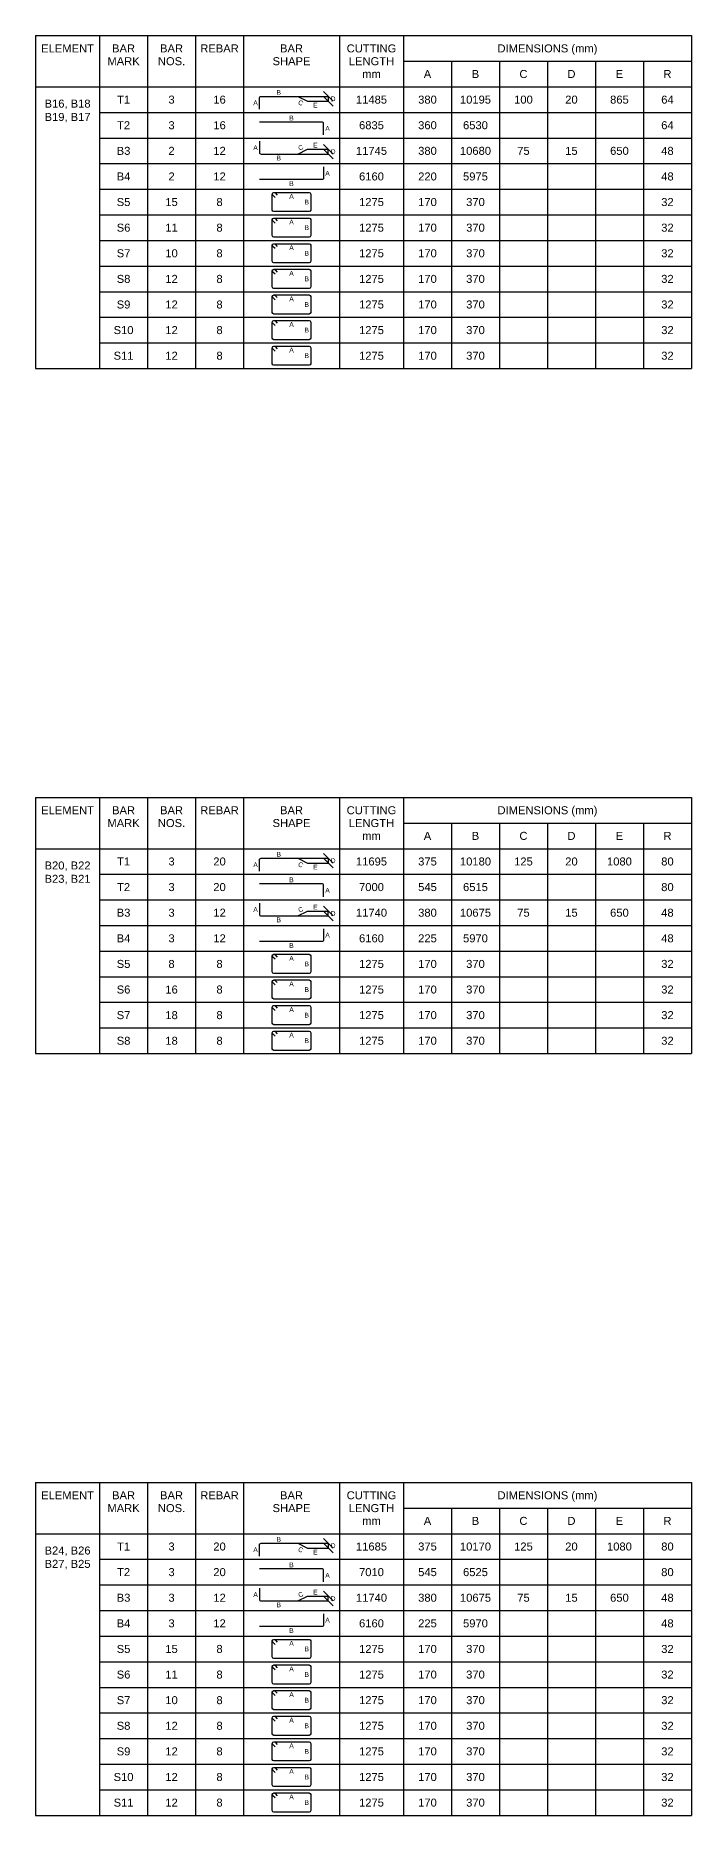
# Model space of a CAD drawing. Header units: inches. Extents: x -816171 to 9366335, y -450961 to 689132.
# Drawn here: x 4667072 to 4687572, y 198236 to 253836 of the extents above; entities that cross this region are included whole.
import ezdxf
from ezdxf.enums import TextEntityAlignment as Align

# ---------------------------------------------------------------- set-up
doc = ezdxf.new("R2010")
doc.units = ezdxf.units.IN
doc.header["$MEASUREMENT"] = 0
for name, color, linetype in [('Dimension', 31, 'Continuous'), ('Reinforcement', 130, 'Continuous'), ('Schedule Header', 4, 'Continuous'), ('Schedule Line', 60, 'Continuous'), ('Text', 31, 'Continuous')]:
    doc.layers.add(name, color=color, linetype=linetype)
doc.styles.add('SC-SansSerif', font='SansSerif')
doc.styles.get("Standard").update_dxf_attribs({"font": 'txt.shx'})
doc.dimstyles.new('SCBBSDim', dxfattribs={"dimtxt": 225, "dimasz": 0.18, "dimexe": 0, "dimexo": 0, "dimgap": 0, "dimtad": 1, "dimtoh": 1, "dimdec": 0, "dimzin": 0, "dimdsep": 46, "dimtxsty": 'Standard', "dimtsz": 150, "dimcen": 0.09, "dimclrd": 8, "dimclre": 8, "dimclrt": 3, "dimadec": 0, "dimazin": 0, "dimtfac": 1, "dimtdec": 0, "dimtix": 1, "dimtofl": 0, "dimtmove": 0, "dimatfit": 3, "dimfxl": 1, "dimtolj": 1, "dimtzin": 0, "dimarcsym": 0})

# ---------------------------------------------------------------- blocks, each defined once
blk = doc.blocks.new('*D2070')
at = {"layer": 'DEFPOINTS', "color": 0, "transparency": 16777216}
for p in [(4675272, 251936), (4675572, 251786), (4676222, 251786)]:
    blk.add_point(p, dxfattribs=at)
at = {"layer": 'Dimension', "color": 8, "lineweight": -2, "transparency": 16777216}
for p, q in [((4675272, 251936), (4676222, 251936)), ((4676372, 251786), (4676072, 252086)), ((4676372, 251636), (4676072, 251936)), ((4676222, 251936), (4676222, 251786)), ((4675572, 251786), (4676222, 251786))]:
    blk.add_line(p, q, dxfattribs=at)
blk = doc.blocks.new('*D2071')
at = {"layer": 'DEFPOINTS', "color": 0, "transparency": 16777216}
for p in [(4675572, 250286), (4676222, 250286), (4675272, 250136)]:
    blk.add_point(p, dxfattribs=at)
at = {"layer": 'Dimension', "color": 8, "lineweight": -2, "transparency": 16777216}
for p, q in [((4675572, 250286), (4676222, 250286)), ((4676372, 250136), (4676072, 250436)), ((4676372, 249986), (4676072, 250286)), ((4676222, 250136), (4676222, 250286)), ((4675272, 250136), (4676222, 250136))]:
    blk.add_line(p, q, dxfattribs=at)
blk = doc.blocks.new('*D2085')
at = {"layer": 'DEFPOINTS', "color": 0, "transparency": 16777216}
for p in [(4675272, 228136), (4675572, 227986), (4676222, 227986)]:
    blk.add_point(p, dxfattribs=at)
at = {"layer": 'Dimension', "color": 8, "lineweight": -2, "transparency": 16777216}
for p, q in [((4675272, 228136), (4676222, 228136)), ((4675572, 227986), (4676222, 227986)), ((4676372, 227986), (4676072, 228286)), ((4676372, 227836), (4676072, 228136)), ((4676222, 228136), (4676222, 227986))]:
    blk.add_line(p, q, dxfattribs=at)
blk = doc.blocks.new('*D2086')
at = {"layer": 'DEFPOINTS', "color": 0, "transparency": 16777216}
for p in [(4675272, 226336), (4675572, 226486), (4676222, 226486)]:
    blk.add_point(p, dxfattribs=at)
at = {"layer": 'Dimension', "color": 8, "lineweight": -2, "transparency": 16777216}
for p, q in [((4675272, 226336), (4676222, 226336)), ((4675572, 226486), (4676222, 226486)), ((4676372, 226336), (4676072, 226636)), ((4676372, 226186), (4676072, 226486)), ((4676222, 226336), (4676222, 226486))]:
    blk.add_line(p, q, dxfattribs=at)
blk = doc.blocks.new('*D2106')
at = {"layer": 'DEFPOINTS', "color": 0, "transparency": 16777216}
for p in [(4675272, 206736), (4675572, 206586), (4676222, 206586)]:
    blk.add_point(p, dxfattribs=at)
at = {"layer": 'Dimension', "color": 8, "lineweight": -2, "transparency": 16777216}
for p, q in [((4676372, 206586), (4676072, 206886)), ((4675272, 206736), (4676222, 206736)), ((4675572, 206586), (4676222, 206586)), ((4676372, 206436), (4676072, 206736)), ((4676222, 206736), (4676222, 206586))]:
    blk.add_line(p, q, dxfattribs=at)
blk = doc.blocks.new('*D2107')
at = {"layer": 'DEFPOINTS', "color": 0, "transparency": 16777216}
for p in [(4675272, 204936), (4675572, 205086), (4676222, 205086)]:
    blk.add_point(p, dxfattribs=at)
at = {"layer": 'Dimension', "color": 8, "lineweight": -2, "transparency": 16777216}
for p, q in [((4676372, 204936), (4676072, 205236)), ((4675272, 204936), (4676222, 204936)), ((4675572, 205086), (4676222, 205086)), ((4676372, 204786), (4676072, 205086)), ((4676222, 204936), (4676222, 205086))]:
    blk.add_line(p, q, dxfattribs=at)

msp = doc.modelspace()

# ---------------------------------------------------------------- linework, layer by layer
at = {"layer": 'Reinforcement'}
for points in [[(4674072.35524, 251535.78156), (4674072.35524, 251885.78156, -0.5), (4674122.35524, 251935.78156), (4675272.35524, 251935.78156), (4675572.35524, 251785.78156), (4676072.35524, 251785.78156)], [(4676072.35524, 250735.78156), (4676072.35524, 251085.78156, 0.5), (4676022.35524, 251135.78156), (4674072.35524, 251135.78156)], [(4674072.35524, 250535.78156), (4674072.35524, 250185.78156, 0.5), (4674122.35524, 250135.78156), (4675272.35524, 250135.78156), (4675572.35524, 250285.78156), (4676072.35524, 250285.78156)], [(4676072.35524, 249735.78156), (4676072.35524, 249385.78156, -0.5), (4676022.35524, 249335.78156), (4674072.35524, 249335.78156)], [(4674557.71116, 248779.71574), (4674487.00009, 248850.42602, -0.1989123674), (4674472.35524, 248885.78156, -0.4142046237), (4674522.35524, 248935.78156, -0.1989044359), (4674557.71038, 248921.13709), (4674628.42145, 248850.4268)], [(4674557.71116, 247979.71574), (4674487.00009, 248050.42602, -0.1989123674), (4674472.35524, 248085.78156, -0.4142046237), (4674522.35524, 248135.78156, -0.1989044359), (4674557.71038, 248121.13709), (4674628.42145, 248050.4268)], [(4674557.71116, 247179.71574), (4674487.00009, 247250.42602, -0.1989123674), (4674472.35524, 247285.78156, -0.4142046237), (4674522.35524, 247335.78156, -0.1989044359), (4674557.71038, 247321.13709), (4674628.42145, 247250.4268)], [(4674557.71116, 246379.71574), (4674487.00009, 246450.42602, -0.1989123674), (4674472.35524, 246485.78156, -0.4142046237), (4674522.35524, 246535.78156, -0.1989044359), (4674557.71038, 246521.13709), (4674628.42145, 246450.4268)], [(4674557.71116, 245579.71574), (4674487.00009, 245650.42602, -0.1989123674), (4674472.35524, 245685.78156, -0.4142046237), (4674522.35524, 245735.78156, -0.1989044359), (4674557.71038, 245721.13709), (4674628.42145, 245650.4268)], [(4674557.71116, 244779.71574), (4674487.00009, 244850.42602, -0.1989123674), (4674472.35524, 244885.78156, -0.4142046237), (4674522.35524, 244935.78156, -0.1989044359), (4674557.71038, 244921.13709), (4674628.42145, 244850.4268)], [(4674557.71116, 243979.71574), (4674487.00009, 244050.42602, -0.1989123674), (4674472.35524, 244085.78156, -0.4142046237), (4674522.35524, 244135.78156, -0.1989044359), (4674557.71038, 244121.13709), (4674628.42145, 244050.4268)], [(4674072.3552, 227735.78156), (4674072.3552, 228085.78156, -0.5), (4674122.3552, 228135.78156), (4675272.3552, 228135.78156), (4675572.3552, 227985.78156), (4676072.3552, 227985.78156)], [(4676072.3552, 226935.78156), (4676072.3552, 227285.78156, 0.5), (4676022.3552, 227335.78156), (4674072.3552, 227335.78156)], [(4674072.3552, 226735.78156), (4674072.3552, 226385.78156, 0.5), (4674122.3552, 226335.78156), (4675272.3552, 226335.78156), (4675572.3552, 226485.78156), (4676072.3552, 226485.78156)], [(4676072.3552, 225935.78156), (4676072.3552, 225585.78156, -0.5), (4676022.3552, 225535.78156), (4674072.3552, 225535.78156)], [(4674557.71112, 224979.71574), (4674487.00005, 225050.42602, -0.1989123674), (4674472.3552, 225085.78156, -0.4142046237), (4674522.3552, 225135.78156, -0.1989044359), (4674557.71034, 225121.13709), (4674628.42141, 225050.4268)], [(4674557.71112, 224179.71574), (4674487.00005, 224250.42602, -0.1989123674), (4674472.3552, 224285.78156, -0.4142046237), (4674522.3552, 224335.78156, -0.1989044359), (4674557.71034, 224321.13709), (4674628.42141, 224250.4268)], [(4674557.71112, 223379.71574), (4674487.00005, 223450.42602, -0.1989123674), (4674472.3552, 223485.78156, -0.4142046237), (4674522.3552, 223535.78156, -0.1989044359), (4674557.71034, 223521.13709), (4674628.42141, 223450.4268)], [(4674557.71112, 222579.71574), (4674487.00005, 222650.42602, -0.1989123674), (4674472.3552, 222685.78156, -0.4142046237), (4674522.3552, 222735.78156, -0.1989044359), (4674557.71034, 222721.13709), (4674628.42141, 222650.4268)], [(4674072.35524, 206335.78156), (4674072.35524, 206685.78156, -0.5), (4674122.35524, 206735.78156), (4675272.35524, 206735.78156), (4675572.35524, 206585.78156), (4676072.35524, 206585.78156)], [(4676072.35524, 205535.78156), (4676072.35524, 205885.78156, 0.5), (4676022.35524, 205935.78156), (4674072.35524, 205935.78156)], [(4674072.35524, 205335.78156), (4674072.35524, 204985.78156, 0.5), (4674122.35524, 204935.78156), (4675272.35524, 204935.78156), (4675572.35524, 205085.78156), (4676072.35524, 205085.78156)], [(4676072.35524, 204535.78156), (4676072.35524, 204185.78156, -0.5), (4676022.35524, 204135.78156), (4674072.35524, 204135.78156)], [(4674557.71116, 203579.71574), (4674487.00009, 203650.42602, -0.1989123674), (4674472.35524, 203685.78156, -0.4142046237), (4674522.35524, 203735.78156, -0.1989044359), (4674557.71038, 203721.13709), (4674628.42145, 203650.4268)], [(4674557.71116, 202779.71574), (4674487.00009, 202850.42602, -0.1989123674), (4674472.35524, 202885.78156, -0.4142046237), (4674522.35524, 202935.78156, -0.1989044359), (4674557.71038, 202921.13709), (4674628.42145, 202850.4268)], [(4674557.71116, 201979.71574), (4674487.00009, 202050.42602, -0.1989123674), (4674472.35524, 202085.78156, -0.4142046237), (4674522.35524, 202135.78156, -0.1989044359), (4674557.71038, 202121.13709), (4674628.42145, 202050.4268)], [(4674557.71116, 201179.71574), (4674487.00009, 201250.42602, -0.1989123674), (4674472.35524, 201285.78156, -0.4142046237), (4674522.35524, 201335.78156, -0.1989044359), (4674557.71038, 201321.13709), (4674628.42145, 201250.4268)], [(4674557.71116, 200379.71574), (4674487.00009, 200450.42602, -0.1989123674), (4674472.35524, 200485.78156, -0.4142046237), (4674522.35524, 200535.78156, -0.1989044359), (4674557.71038, 200521.13709), (4674628.42145, 200450.4268)], [(4674557.71116, 199579.71574), (4674487.00009, 199650.42602, -0.1989123674), (4674472.35524, 199685.78156, -0.4142046237), (4674522.35524, 199735.78156, -0.1989044359), (4674557.71038, 199721.13709), (4674628.42145, 199650.4268)], [(4674557.71116, 198779.71574), (4674487.00009, 198850.42602, -0.1989123674), (4674472.35524, 198885.78156, -0.4142046237), (4674522.35524, 198935.78156, -0.1989044359), (4674557.71038, 198921.13709), (4674628.42145, 198850.4268)]]:
    msp.add_lwpolyline(points, format="xyb", dxfattribs=at)
for points in [[(4674472.35524, 248885.78156, -0.4142046237), (4674522.35524, 248935.78156), (4675622.35524, 248935.78156, -0.4142046237), (4675672.35524, 248885.78156), (4675672.35524, 248385.78156, -0.4142046237), (4675622.35524, 248335.78156), (4674522.35524, 248335.78156, -0.4142046237), (4674472.35524, 248385.78156)], [(4674472.35524, 248085.78156, -0.4142046237), (4674522.35524, 248135.78156), (4675622.35524, 248135.78156, -0.4142046237), (4675672.35524, 248085.78156), (4675672.35524, 247585.78156, -0.4142046237), (4675622.35524, 247535.78156), (4674522.35524, 247535.78156, -0.4142046237), (4674472.35524, 247585.78156)], [(4674472.35524, 247285.78156, -0.4142046237), (4674522.35524, 247335.78156), (4675622.35524, 247335.78156, -0.4142046237), (4675672.35524, 247285.78156), (4675672.35524, 246785.78156, -0.4142046237), (4675622.35524, 246735.78156), (4674522.35524, 246735.78156, -0.4142046237), (4674472.35524, 246785.78156)], [(4674472.35524, 246485.78156, -0.4142046237), (4674522.35524, 246535.78156), (4675622.35524, 246535.78156, -0.4142046237), (4675672.35524, 246485.78156), (4675672.35524, 245985.78156, -0.4142046237), (4675622.35524, 245935.78156), (4674522.35524, 245935.78156, -0.4142046237), (4674472.35524, 245985.78156)], [(4674472.35524, 245685.78156, -0.4142046237), (4674522.35524, 245735.78156), (4675622.35524, 245735.78156, -0.4142046237), (4675672.35524, 245685.78156), (4675672.35524, 245185.78156, -0.4142046237), (4675622.35524, 245135.78156), (4674522.35524, 245135.78156, -0.4142046237), (4674472.35524, 245185.78156)], [(4674472.35524, 244885.78156, -0.4142046237), (4674522.35524, 244935.78156), (4675622.35524, 244935.78156, -0.4142046237), (4675672.35524, 244885.78156), (4675672.35524, 244385.78156, -0.4142046237), (4675622.35524, 244335.78156), (4674522.35524, 244335.78156, -0.4142046237), (4674472.35524, 244385.78156)], [(4674472.35524, 244085.78156, -0.4142046237), (4674522.35524, 244135.78156), (4675622.35524, 244135.78156, -0.4142046237), (4675672.35524, 244085.78156), (4675672.35524, 243585.78156, -0.4142046237), (4675622.35524, 243535.78156), (4674522.35524, 243535.78156, -0.4142046237), (4674472.35524, 243585.78156)], [(4674472.3552, 225085.78156, -0.4142046237), (4674522.3552, 225135.78156), (4675622.3552, 225135.78156, -0.4142046237), (4675672.3552, 225085.78156), (4675672.3552, 224585.78156, -0.4142046237), (4675622.3552, 224535.78156), (4674522.3552, 224535.78156, -0.4142046237), (4674472.3552, 224585.78156)], [(4674472.3552, 224285.78156, -0.4142046237), (4674522.3552, 224335.78156), (4675622.3552, 224335.78156, -0.4142046237), (4675672.3552, 224285.78156), (4675672.3552, 223785.78156, -0.4142046237), (4675622.3552, 223735.78156), (4674522.3552, 223735.78156, -0.4142046237), (4674472.3552, 223785.78156)], [(4674472.3552, 223485.78156, -0.4142046237), (4674522.3552, 223535.78156), (4675622.3552, 223535.78156, -0.4142046237), (4675672.3552, 223485.78156), (4675672.3552, 222985.78156, -0.4142046237), (4675622.3552, 222935.78156), (4674522.3552, 222935.78156, -0.4142046237), (4674472.3552, 222985.78156)], [(4674472.3552, 222685.78156, -0.4142046237), (4674522.3552, 222735.78156), (4675622.3552, 222735.78156, -0.4142046237), (4675672.3552, 222685.78156), (4675672.3552, 222185.78156, -0.4142046237), (4675622.3552, 222135.78156), (4674522.3552, 222135.78156, -0.4142046237), (4674472.3552, 222185.78156)], [(4674472.35524, 203685.78156, -0.4142046237), (4674522.35524, 203735.78156), (4675622.35524, 203735.78156, -0.4142046237), (4675672.35524, 203685.78156), (4675672.35524, 203185.78156, -0.4142046237), (4675622.35524, 203135.78156), (4674522.35524, 203135.78156, -0.4142046237), (4674472.35524, 203185.78156)], [(4674472.35524, 202885.78156, -0.4142046237), (4674522.35524, 202935.78156), (4675622.35524, 202935.78156, -0.4142046237), (4675672.35524, 202885.78156), (4675672.35524, 202385.78156, -0.4142046237), (4675622.35524, 202335.78156), (4674522.35524, 202335.78156, -0.4142046237), (4674472.35524, 202385.78156)], [(4674472.35524, 202085.78156, -0.4142046237), (4674522.35524, 202135.78156), (4675622.35524, 202135.78156, -0.4142046237), (4675672.35524, 202085.78156), (4675672.35524, 201585.78156, -0.4142046237), (4675622.35524, 201535.78156), (4674522.35524, 201535.78156, -0.4142046237), (4674472.35524, 201585.78156)], [(4674472.35524, 201285.78156, -0.4142046237), (4674522.35524, 201335.78156), (4675622.35524, 201335.78156, -0.4142046237), (4675672.35524, 201285.78156), (4675672.35524, 200785.78156, -0.4142046237), (4675622.35524, 200735.78156), (4674522.35524, 200735.78156, -0.4142046237), (4674472.35524, 200785.78156)], [(4674472.35524, 200485.78156, -0.4142046237), (4674522.35524, 200535.78156), (4675622.35524, 200535.78156, -0.4142046237), (4675672.35524, 200485.78156), (4675672.35524, 199985.78156, -0.4142046237), (4675622.35524, 199935.78156), (4674522.35524, 199935.78156, -0.4142046237), (4674472.35524, 199985.78156)], [(4674472.35524, 199685.78156, -0.4142046237), (4674522.35524, 199735.78156), (4675622.35524, 199735.78156, -0.4142046237), (4675672.35524, 199685.78156), (4675672.35524, 199185.78156, -0.4142046237), (4675622.35524, 199135.78156), (4674522.35524, 199135.78156, -0.4142046237), (4674472.35524, 199185.78156)], [(4674472.35524, 198885.78156, -0.4142046237), (4674522.35524, 198935.78156), (4675622.35524, 198935.78156, -0.4142046237), (4675672.35524, 198885.78156), (4675672.35524, 198385.78156, -0.4142046237), (4675622.35524, 198335.78156), (4674522.35524, 198335.78156, -0.4142046237), (4674472.35524, 198385.78156)]]:
    msp.add_lwpolyline(points, format="xyb", close=True, dxfattribs=at)
at = {"layer": 'Schedule Line'}
for p, q in [((4667072.35524, 253835.78156), (4687572.35524, 253835.78156)), ((4667072.35524, 253835.78156), (4667072.35524, 243435.78156)), ((4669072.35524, 253835.78156), (4669072.35524, 243435.78156)), ((4670572.35524, 253835.78156), (4670572.35524, 243435.78156)), ((4672072.35524, 253835.78156), (4672072.35524, 243435.78156)), ((4673572.35524, 253835.78156), (4673572.35524, 243435.78156)), ((4676572.35524, 253835.78156), (4676572.35524, 243435.78156)), ((4678572.35524, 253835.78156), (4678572.35524, 243435.78156)), ((4687572.35524, 253835.78156), (4687572.35524, 243435.78156)), ((4678572.35524, 253035.78156), (4687572.35524, 253035.78156)), ((4680072.35524, 253035.78156), (4680072.35524, 243435.78156)), ((4681572.35524, 253035.78156), (4681572.35524, 243435.78156)), ((4683072.35524, 253035.78156), (4683072.35524, 243435.78156)), ((4684572.35524, 253035.78156), (4684572.35524, 243435.78156)), ((4686072.35524, 253035.78156), (4686072.35524, 243435.78156)), ((4667072.35524, 252235.78156), (4687572.35524, 252235.78156)), ((4669072.35524, 251435.78156), (4687572.35524, 251435.78156)), ((4669072.35524, 250635.78156), (4687572.35524, 250635.78156)), ((4669072.35524, 249835.78156), (4687572.35524, 249835.78156)), ((4669072.35524, 249035.78156), (4687572.35524, 249035.78156)), ((4669072.35524, 248235.78156), (4687572.35524, 248235.78156)), ((4669072.35524, 247435.78156), (4687572.35524, 247435.78156)), ((4669072.35524, 246635.78156), (4687572.35524, 246635.78156)), ((4669072.35524, 245835.78156), (4687572.35524, 245835.78156)), ((4669072.35524, 245035.78156), (4687572.35524, 245035.78156)), ((4669072.35524, 244235.78156), (4687572.35524, 244235.78156)), ((4667072.35524, 243435.78156), (4687572.35524, 243435.78156)), ((4669072.35524, 243435.78156), (4687572.35524, 243435.78156)), ((4667072.3552, 230035.78156), (4687572.3552, 230035.78156)), ((4667072.3552, 230035.78156), (4667072.3552, 222035.78156)), ((4669072.3552, 230035.78156), (4669072.3552, 222035.78156)), ((4670572.3552, 230035.78156), (4670572.3552, 222035.78156)), ((4672072.3552, 230035.78156), (4672072.3552, 222035.78156)), ((4673572.3552, 230035.78156), (4673572.3552, 222035.78156)), ((4676572.3552, 230035.78156), (4676572.3552, 222035.78156)), ((4678572.3552, 230035.78156), (4678572.3552, 222035.78156)), ((4687572.3552, 230035.78156), (4687572.3552, 222035.78156)), ((4678572.3552, 229235.78156), (4687572.3552, 229235.78156)), ((4680072.3552, 229235.78156), (4680072.3552, 222035.78156)), ((4681572.3552, 229235.78156), (4681572.3552, 222035.78156)), ((4683072.3552, 229235.78156), (4683072.3552, 222035.78156)), ((4684572.3552, 229235.78156), (4684572.3552, 222035.78156)), ((4686072.3552, 229235.78156), (4686072.3552, 222035.78156)), ((4667072.3552, 228435.78156), (4687572.3552, 228435.78156)), ((4669072.3552, 227635.78156), (4687572.3552, 227635.78156)), ((4669072.3552, 226835.78156), (4687572.3552, 226835.78156)), ((4669072.3552, 226035.78156), (4687572.3552, 226035.78156)), ((4669072.3552, 225235.78156), (4687572.3552, 225235.78156)), ((4669072.3552, 224435.78156), (4687572.3552, 224435.78156)), ((4669072.3552, 223635.78156), (4687572.3552, 223635.78156)), ((4669072.3552, 222835.78156), (4687572.3552, 222835.78156)), ((4667072.3552, 222035.78156), (4687572.3552, 222035.78156)), ((4669072.3552, 222035.78156), (4687572.3552, 222035.78156)), ((4667072.35524, 208635.78156), (4687572.35524, 208635.78156)), ((4667072.35524, 208635.78156), (4667072.35524, 198235.78156)), ((4669072.35524, 208635.78156), (4669072.35524, 198235.78156)), ((4670572.35524, 208635.78156), (4670572.35524, 198235.78156)), ((4672072.35524, 208635.78156), (4672072.35524, 198235.78156)), ((4673572.35524, 208635.78156), (4673572.35524, 198235.78156)), ((4676572.35524, 208635.78156), (4676572.35524, 198235.78156)), ((4678572.35524, 208635.78156), (4678572.35524, 198235.78156)), ((4687572.35524, 208635.78156), (4687572.35524, 198235.78156)), ((4678572.35524, 207835.78156), (4687572.35524, 207835.78156)), ((4680072.35524, 207835.78156), (4680072.35524, 198235.78156)), ((4681572.35524, 207835.78156), (4681572.35524, 198235.78156)), ((4683072.35524, 207835.78156), (4683072.35524, 198235.78156)), ((4684572.35524, 207835.78156), (4684572.35524, 198235.78156)), ((4686072.35524, 207835.78156), (4686072.35524, 198235.78156)), ((4667072.35524, 207035.78156), (4687572.35524, 207035.78156)), ((4669072.35524, 206235.78156), (4687572.35524, 206235.78156)), ((4669072.35524, 205435.78156), (4687572.35524, 205435.78156)), ((4669072.35524, 204635.78156), (4687572.35524, 204635.78156)), ((4669072.35524, 203835.78156), (4687572.35524, 203835.78156)), ((4669072.35524, 203035.78156), (4687572.35524, 203035.78156)), ((4669072.35524, 202235.78156), (4687572.35524, 202235.78156)), ((4669072.35524, 201435.78156), (4687572.35524, 201435.78156)), ((4669072.35524, 200635.78156), (4687572.35524, 200635.78156)), ((4669072.35524, 199835.78156), (4687572.35524, 199835.78156)), ((4669072.35524, 199035.78156), (4687572.35524, 199035.78156)), ((4667072.35524, 198235.78156), (4687572.35524, 198235.78156)), ((4669072.35524, 198235.78156), (4687572.35524, 198235.78156))]:
    msp.add_line(p, q, dxfattribs=at)

# ---------------------------------------------------------------- texts
at = {"layer": 'Dimension', "style": 'SC-SansSerif'}
for s, p in [('B', (4674672.35524, 252060.78156)), ('D', (4676372.35524, 251860.78156)), ('A', (4673947.35524, 251735.78156)), ('B', (4675072.35524, 251260.78156)), ('E', (4675822.35524, 251660.78156)), ('A', (4676197.35524, 250935.78156)), ('A', (4673947.35524, 250335.78156)), ('E', (4675822.35524, 250410.78156)), ('D', (4676372.35524, 250210.78156)), ('B', (4674672.35524, 250010.78156)), ('B', (4675072.35524, 249210.78156)), ('A', (4676197.35524, 249535.78156)), ('A', (4675072.35524, 248810.78156)), ('B', (4675547.35524, 248635.78156)), ('A', (4675072.35524, 248010.78156)), ('B', (4675547.35524, 247835.78156)), ('A', (4675072.35524, 247210.78156)), ('B', (4675547.35524, 247035.78156)), ('A', (4675072.35524, 246410.78156)), ('B', (4675547.35524, 246235.78156)), ('A', (4675072.35524, 245610.78156)), ('B', (4675547.35524, 245435.78156)), ('A', (4675072.35524, 244810.78156)), ('B', (4675547.35524, 244635.78156)), ('A', (4675072.35524, 244010.78156)), ('B', (4675547.35524, 243835.78156)), ('A', (4673947.3552, 227935.78156)), ('B', (4674672.3552, 228260.78156)), ('D', (4676372.3552, 228060.78156)), ('B', (4675072.3552, 227460.78156)), ('E', (4675822.3552, 227860.78156)), ('A', (4676197.3552, 227135.78156)), ('A', (4673947.3552, 226535.78156)), ('E', (4675822.3552, 226610.78156)), ('D', (4676372.3552, 226410.78156)), ('B', (4674672.3552, 226210.78156)), ('A', (4676197.3552, 225735.78156)), ('B', (4675072.3552, 225410.78156)), ('A', (4675072.3552, 225010.78156)), ('B', (4675547.3552, 224835.78156)), ('A', (4675072.3552, 224210.78156)), ('B', (4675547.3552, 224035.78156)), ('A', (4675072.3552, 223410.78156)), ('B', (4675547.3552, 223235.78156)), ('A', (4675072.3552, 222610.78156)), ('B', (4675547.3552, 222435.78156)), ('B', (4674672.35524, 206860.78156)), ('A', (4673947.35524, 206535.78156)), ('E', (4675822.35524, 206460.78156)), ('D', (4676372.35524, 206660.78156)), ('B', (4675072.35524, 206060.78156)), ('A', (4676197.35524, 205735.78156)), ('A', (4673947.35524, 205135.78156)), ('E', (4675822.35524, 205210.78156)), ('B', (4674672.35524, 204810.78156)), ('D', (4676372.35524, 205010.78156)), ('B', (4675072.35524, 204010.78156)), ('A', (4676197.35524, 204335.78156)), ('A', (4675072.35524, 203610.78156)), ('B', (4675547.35524, 203435.78156)), ('A', (4675072.35524, 202810.78156)), ('B', (4675547.35524, 202635.78156)), ('A', (4675072.35524, 202010.78156)), ('B', (4675547.35524, 201835.78156)), ('A', (4675072.35524, 201210.78156)), ('B', (4675547.35524, 201035.78156)), ('A', (4675072.35524, 200410.78156)), ('B', (4675547.35524, 200235.78156)), ('A', (4675072.35524, 199610.78156)), ('B', (4675547.35524, 199435.78156)), ('A', (4675072.35524, 198810.78156)), ('B', (4675547.35524, 198635.78156))]:
    msp.add_text(s, height=150, dxfattribs=at).set_placement(p, align=Align.MIDDLE_CENTER)
for rotation, p in [(-26.565051177, (4675359.85524, 251735.78156)), (26.565051177, (4675359.85524, 250335.78156)), (-26.565051177, (4675359.8552, 227935.78156)), (26.565051177, (4675359.8552, 226535.78156)), (-26.565051177, (4675359.85524, 206535.78156)), (26.565051177, (4675359.85524, 205135.78156))]:
    msp.add_text('C', height=150, rotation=rotation, dxfattribs=at).set_placement(p, align=Align.MIDDLE_CENTER)
at = {"layer": 'Schedule Header', "style": 'SC-SansSerif'}
for s, p in [('ELEMENT', (4668072.35524, 253435.78156)), ('BAR', (4669822.35524, 253435.78156)), ('BAR', (4671322.35524, 253435.78156)), ('REBAR', (4672822.35524, 253435.78156)), ('BAR', (4675072.35524, 253435.78156)), ('CUTTING', (4677572.35524, 253435.78156)), ('DIMENSIONS (mm)', (4683072.35524, 253435.78156)), ('MARK', (4669822.35524, 253035.78156)), ('NOS.', (4671322.35524, 253035.78156)), ('SHAPE', (4675072.35524, 253035.78156)), ('LENGTH', (4677572.35524, 253035.78156)), ('mm', (4677572.35524, 252635.78156)), ('A', (4679322.35524, 252635.78156)), ('B', (4680822.35524, 252635.78156)), ('C', (4682322.35524, 252635.78156)), ('D', (4683822.35524, 252635.78156)), ('E', (4685322.35524, 252635.78156)), ('R', (4686822.35524, 252635.78156)), ('ELEMENT', (4668072.3552, 229635.78156)), ('BAR', (4669822.3552, 229635.78156)), ('BAR', (4671322.3552, 229635.78156)), ('REBAR', (4672822.3552, 229635.78156)), ('BAR', (4675072.3552, 229635.78156)), ('CUTTING', (4677572.3552, 229635.78156)), ('DIMENSIONS (mm)', (4683072.3552, 229635.78156)), ('MARK', (4669822.3552, 229235.78156)), ('NOS.', (4671322.3552, 229235.78156)), ('SHAPE', (4675072.3552, 229235.78156)), ('LENGTH', (4677572.3552, 229235.78156)), ('mm', (4677572.3552, 228835.78156)), ('A', (4679322.3552, 228835.78156)), ('B', (4680822.3552, 228835.78156)), ('C', (4682322.3552, 228835.78156)), ('D', (4683822.3552, 228835.78156)), ('E', (4685322.3552, 228835.78156)), ('R', (4686822.3552, 228835.78156)), ('ELEMENT', (4668072.35524, 208235.78156)), ('MARK', (4669822.35524, 207835.78156)), ('BAR', (4669822.35524, 208235.78156)), ('NOS.', (4671322.35524, 207835.78156)), ('BAR', (4671322.35524, 208235.78156)), ('REBAR', (4672822.35524, 208235.78156)), ('SHAPE', (4675072.35524, 207835.78156)), ('BAR', (4675072.35524, 208235.78156)), ('CUTTING', (4677572.35524, 208235.78156)), ('LENGTH', (4677572.35524, 207835.78156)), ('DIMENSIONS (mm)', (4683072.35524, 208235.78156)), ('mm', (4677572.35524, 207435.78156)), ('A', (4679322.35524, 207435.78156)), ('B', (4680822.35524, 207435.78156)), ('C', (4682322.35524, 207435.78156)), ('D', (4683822.35524, 207435.78156)), ('E', (4685322.35524, 207435.78156)), ('R', (4686822.35524, 207435.78156))]:
    msp.add_text(s, height=250, dxfattribs=at).set_placement(p, align=Align.MIDDLE_CENTER)
at = {"layer": 'Text', "style": 'SC-SansSerif'}
for s, p in [('T1', (4669822.35524, 251835.78156)), ('3', (4671322.35524, 251835.78156)), ('16', (4672822.35524, 251835.78156)), ('11485', (4677572.35524, 251835.78156)), ('380', (4679322.35524, 251835.78156)), ('10195', (4680822.35524, 251835.78156)), ('100', (4682322.35524, 251835.78156)), ('20', (4683822.35524, 251835.78156)), ('865', (4685322.35524, 251835.78156)), ('64', (4686822.35524, 251835.78156)), ('T2', (4669822.35524, 251035.78156)), ('3', (4671322.35524, 251035.78156)), ('16', (4672822.35524, 251035.78156)), ('6835', (4677572.35524, 251035.78156)), ('360', (4679322.35524, 251035.78156)), ('6530', (4680822.35524, 251035.78156)), ('64', (4686822.35524, 251035.78156)), ('B3', (4669822.35524, 250235.78156)), ('2', (4671322.35524, 250235.78156)), ('12', (4672822.35524, 250235.78156)), ('11745', (4677572.35524, 250235.78156)), ('380', (4679322.35524, 250235.78156)), ('10680', (4680822.35524, 250235.78156)), ('75', (4682322.35524, 250235.78156)), ('15', (4683822.35524, 250235.78156)), ('650', (4685322.35524, 250235.78156)), ('48', (4686822.35524, 250235.78156)), ('B4', (4669822.35524, 249435.78156)), ('2', (4671322.35524, 249435.78156)), ('12', (4672822.35524, 249435.78156)), ('6160', (4677572.35524, 249435.78156)), ('220', (4679322.35524, 249435.78156)), ('5975', (4680822.35524, 249435.78156)), ('48', (4686822.35524, 249435.78156)), ('S5', (4669822.35524, 248635.78156)), ('15', (4671322.35524, 248635.78156)), ('8', (4672822.35524, 248635.78156)), ('1275', (4677572.35524, 248635.78156)), ('170', (4679322.35524, 248635.78156)), ('370', (4680822.35524, 248635.78156)), ('32', (4686822.35524, 248635.78156)), ('S6', (4669822.35524, 247835.78156)), ('11', (4671322.35524, 247835.78156)), ('8', (4672822.35524, 247835.78156)), ('1275', (4677572.35524, 247835.78156)), ('170', (4679322.35524, 247835.78156)), ('370', (4680822.35524, 247835.78156)), ('32', (4686822.35524, 247835.78156)), ('S7', (4669822.35524, 247035.78156)), ('10', (4671322.35524, 247035.78156)), ('8', (4672822.35524, 247035.78156)), ('1275', (4677572.35524, 247035.78156)), ('170', (4679322.35524, 247035.78156)), ('370', (4680822.35524, 247035.78156)), ('32', (4686822.35524, 247035.78156)), ('S8', (4669822.35524, 246235.78156)), ('12', (4671322.35524, 246235.78156)), ('8', (4672822.35524, 246235.78156)), ('1275', (4677572.35524, 246235.78156)), ('170', (4679322.35524, 246235.78156)), ('370', (4680822.35524, 246235.78156)), ('32', (4686822.35524, 246235.78156)), ('S9', (4669822.35524, 245435.78156)), ('12', (4671322.35524, 245435.78156)), ('8', (4672822.35524, 245435.78156)), ('1275', (4677572.35524, 245435.78156)), ('170', (4679322.35524, 245435.78156)), ('370', (4680822.35524, 245435.78156)), ('32', (4686822.35524, 245435.78156)), ('S10', (4669822.35524, 244635.78156)), ('12', (4671322.35524, 244635.78156)), ('8', (4672822.35524, 244635.78156)), ('1275', (4677572.35524, 244635.78156)), ('170', (4679322.35524, 244635.78156)), ('370', (4680822.35524, 244635.78156)), ('32', (4686822.35524, 244635.78156)), ('S11', (4669822.35524, 243835.78156)), ('12', (4671322.35524, 243835.78156)), ('8', (4672822.35524, 243835.78156)), ('1275', (4677572.35524, 243835.78156)), ('170', (4679322.35524, 243835.78156)), ('370', (4680822.35524, 243835.78156)), ('32', (4686822.35524, 243835.78156)), ('T1', (4669822.3552, 228035.78156)), ('3', (4671322.3552, 228035.78156)), ('20', (4672822.3552, 228035.78156)), ('11695', (4677572.3552, 228035.78156)), ('375', (4679322.3552, 228035.78156)), ('10180', (4680822.3552, 228035.78156)), ('125', (4682322.3552, 228035.78156)), ('20', (4683822.3552, 228035.78156)), ('1080', (4685322.3552, 228035.78156)), ('80', (4686822.3552, 228035.78156)), ('T2', (4669822.3552, 227235.78156)), ('3', (4671322.3552, 227235.78156)), ('20', (4672822.3552, 227235.78156)), ('7000', (4677572.3552, 227235.78156)), ('545', (4679322.3552, 227235.78156)), ('6515', (4680822.3552, 227235.78156)), ('80', (4686822.3552, 227235.78156)), ('B3', (4669822.3552, 226435.78156)), ('3', (4671322.3552, 226435.78156)), ('12', (4672822.3552, 226435.78156)), ('11740', (4677572.3552, 226435.78156)), ('380', (4679322.3552, 226435.78156)), ('10675', (4680822.3552, 226435.78156)), ('75', (4682322.3552, 226435.78156)), ('15', (4683822.3552, 226435.78156)), ('650', (4685322.3552, 226435.78156)), ('48', (4686822.3552, 226435.78156)), ('B4', (4669822.3552, 225635.78156)), ('3', (4671322.3552, 225635.78156)), ('12', (4672822.3552, 225635.78156)), ('6160', (4677572.3552, 225635.78156)), ('225', (4679322.3552, 225635.78156)), ('5970', (4680822.3552, 225635.78156)), ('48', (4686822.3552, 225635.78156)), ('S5', (4669822.3552, 224835.78156)), ('8', (4671322.3552, 224835.78156)), ('8', (4672822.3552, 224835.78156)), ('1275', (4677572.3552, 224835.78156)), ('170', (4679322.3552, 224835.78156)), ('370', (4680822.3552, 224835.78156)), ('32', (4686822.3552, 224835.78156)), ('S6', (4669822.3552, 224035.78156)), ('16', (4671322.3552, 224035.78156)), ('8', (4672822.3552, 224035.78156)), ('1275', (4677572.3552, 224035.78156)), ('170', (4679322.3552, 224035.78156)), ('370', (4680822.3552, 224035.78156)), ('32', (4686822.3552, 224035.78156)), ('S7', (4669822.3552, 223235.78156)), ('18', (4671322.3552, 223235.78156)), ('8', (4672822.3552, 223235.78156)), ('1275', (4677572.3552, 223235.78156)), ('170', (4679322.3552, 223235.78156)), ('370', (4680822.3552, 223235.78156)), ('32', (4686822.3552, 223235.78156)), ('S8', (4669822.3552, 222435.78156)), ('18', (4671322.3552, 222435.78156)), ('8', (4672822.3552, 222435.78156)), ('1275', (4677572.3552, 222435.78156)), ('170', (4679322.3552, 222435.78156)), ('370', (4680822.3552, 222435.78156)), ('32', (4686822.3552, 222435.78156)), ('T1', (4669822.35524, 206635.78156)), ('3', (4671322.35524, 206635.78156)), ('20', (4672822.35524, 206635.78156)), ('11685', (4677572.35524, 206635.78156)), ('375', (4679322.35524, 206635.78156)), ('10170', (4680822.35524, 206635.78156)), ('125', (4682322.35524, 206635.78156)), ('20', (4683822.35524, 206635.78156)), ('1080', (4685322.35524, 206635.78156)), ('80', (4686822.35524, 206635.78156)), ('T2', (4669822.35524, 205835.78156)), ('3', (4671322.35524, 205835.78156)), ('20', (4672822.35524, 205835.78156)), ('7010', (4677572.35524, 205835.78156)), ('545', (4679322.35524, 205835.78156)), ('6525', (4680822.35524, 205835.78156)), ('80', (4686822.35524, 205835.78156)), ('B3', (4669822.35524, 205035.78156)), ('3', (4671322.35524, 205035.78156)), ('12', (4672822.35524, 205035.78156)), ('11740', (4677572.35524, 205035.78156)), ('380', (4679322.35524, 205035.78156)), ('10675', (4680822.35524, 205035.78156)), ('650', (4685322.35524, 205035.78156)), ('48', (4686822.35524, 205035.78156)), ('75', (4682322.35524, 205035.78156)), ('15', (4683822.35524, 205035.78156)), ('B4', (4669822.35524, 204235.78156)), ('3', (4671322.35524, 204235.78156)), ('12', (4672822.35524, 204235.78156)), ('6160', (4677572.35524, 204235.78156)), ('225', (4679322.35524, 204235.78156)), ('5970', (4680822.35524, 204235.78156)), ('48', (4686822.35524, 204235.78156)), ('S5', (4669822.35524, 203435.78156)), ('15', (4671322.35524, 203435.78156)), ('8', (4672822.35524, 203435.78156)), ('1275', (4677572.35524, 203435.78156)), ('170', (4679322.35524, 203435.78156)), ('370', (4680822.35524, 203435.78156)), ('32', (4686822.35524, 203435.78156)), ('S6', (4669822.35524, 202635.78156)), ('11', (4671322.35524, 202635.78156)), ('8', (4672822.35524, 202635.78156)), ('1275', (4677572.35524, 202635.78156)), ('170', (4679322.35524, 202635.78156)), ('370', (4680822.35524, 202635.78156)), ('32', (4686822.35524, 202635.78156)), ('S7', (4669822.35524, 201835.78156)), ('10', (4671322.35524, 201835.78156)), ('8', (4672822.35524, 201835.78156)), ('1275', (4677572.35524, 201835.78156)), ('170', (4679322.35524, 201835.78156)), ('370', (4680822.35524, 201835.78156)), ('32', (4686822.35524, 201835.78156)), ('S8', (4669822.35524, 201035.78156)), ('12', (4671322.35524, 201035.78156)), ('8', (4672822.35524, 201035.78156)), ('1275', (4677572.35524, 201035.78156)), ('170', (4679322.35524, 201035.78156)), ('370', (4680822.35524, 201035.78156)), ('32', (4686822.35524, 201035.78156)), ('S9', (4669822.35524, 200235.78156)), ('12', (4671322.35524, 200235.78156)), ('8', (4672822.35524, 200235.78156)), ('1275', (4677572.35524, 200235.78156)), ('170', (4679322.35524, 200235.78156)), ('370', (4680822.35524, 200235.78156)), ('32', (4686822.35524, 200235.78156)), ('S10', (4669822.35524, 199435.78156)), ('12', (4671322.35524, 199435.78156)), ('8', (4672822.35524, 199435.78156)), ('1275', (4677572.35524, 199435.78156)), ('170', (4679322.35524, 199435.78156)), ('370', (4680822.35524, 199435.78156)), ('32', (4686822.35524, 199435.78156)), ('S11', (4669822.35524, 198635.78156)), ('12', (4671322.35524, 198635.78156)), ('8', (4672822.35524, 198635.78156)), ('1275', (4677572.35524, 198635.78156)), ('170', (4679322.35524, 198635.78156)), ('370', (4680822.35524, 198635.78156)), ('32', (4686822.35524, 198635.78156))]:
    msp.add_text(s, height=250, dxfattribs=at).set_placement(p, align=Align.MIDDLE_CENTER)
at = {"layer": 'Text', "char_height": 250, "attachment_point": 2, "style": 'SC-SansSerif'}
for s, insert in [('B16, B18\\PB19, B17\\P', (4668072.35524, 251835.78156)), ('B20, B22\\PB23, B21\\P', (4668072.3552, 228035.78156)), ('B24, B26\\PB27, B25\\P', (4668072.35524, 206635.78156))]:
    msp.add_mtext(s, dxfattribs=dict(at, insert=insert))

# ---------------------------------------------------------------- dimensions: what is measured, and where the dimension line sits
at = {"layer": 'Dimension'}
for base, p1, p2, picture, middle in [((4676222.35524, 251785.78156), (4675272.35524, 251935.78156), (4675572.35524, 251785.78156), '*D2070', (4676222.35524, 251860.78156)), ((4676222.35524, 250285.78156), (4675272.35524, 250135.78156), (4675572.35524, 250285.78156), '*D2071', (4676222.35524, 250210.78156)), ((4676222.3552, 227985.78156), (4675272.3552, 228135.78156), (4675572.3552, 227985.78156), '*D2085', (4676222.3552, 228060.78156)), ((4676222.3552, 226485.78156), (4675272.3552, 226335.78156), (4675572.3552, 226485.78156), '*D2086', (4676222.3552, 226410.78156)), ((4676222.35524, 206585.78156), (4675272.35524, 206735.78156), (4675572.35524, 206585.78156), '*D2106', (4676222.35524, 206660.78156)), ((4676222.35524, 205085.78156), (4675272.35524, 204935.78156), (4675572.35524, 205085.78156), '*D2107', (4676222.35524, 205010.78156))]:
    dim = msp.add_linear_dim(base=base, p1=p1, p2=p2, angle=90, text=' ', dimstyle='SCBBSDim', dxfattribs=at)
    dim.commit()
    dim.dimension.update_dxf_attribs({"geometry": picture, "text_midpoint": middle})

doc.saveas('drawing.dxf')
